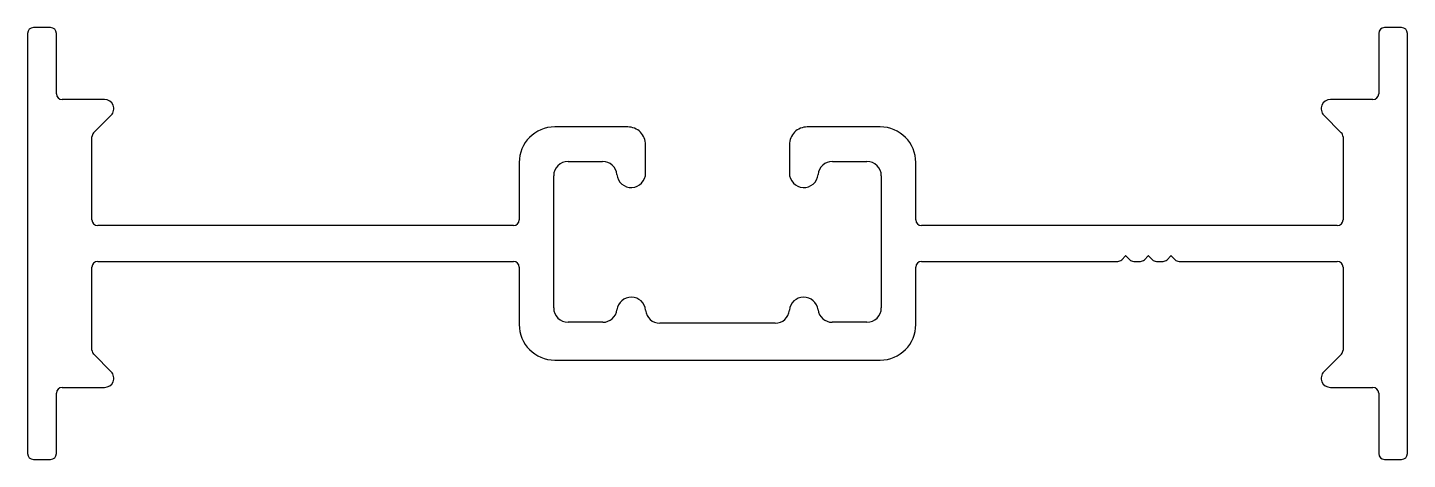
# Model space of a CAD drawing. Extents: x 4.4 to 65.4, y 5 to 24.
import ezdxf

# ---------------------------------------------------------------- set-up
doc = ezdxf.new("R2010")
doc.units = 0
doc.layers.get('0').update_dxf_attribs({"linetype": 'CONTINUOUS'})

msp = doc.modelspace()

# ---------------------------------------------------------------- linework, layer by layer
for p, q in [((4.42, 23.788), (4.42, 5.246)), ((5.436, 24.042), (4.674, 24.042)), ((5.69, 21.121), (5.69, 23.788)), ((64.11, 23.788), (64.11, 21.121)), ((65.126, 24.042), (64.364, 24.042)), ((65.38, 5.246), (65.38, 23.788)), ((7.823, 20.867), (5.944, 20.867)), ((63.856, 20.867), (61.976, 20.867)), ((7.338, 19.401), (8.111, 20.174)), ((61.689, 20.173), (62.46, 19.402)), ((30.936, 19.661), (27.713, 19.661)), ((42.086, 19.661), (38.863, 19.661)), ((7.264, 15.559), (7.264, 19.222)), ((62.535, 19.222), (62.535, 15.559)), ((31.724, 17.622), (31.724, 18.873)), ((38.075, 18.873), (38.075, 17.622)), ((26.138, 18.086), (26.138, 15.559)), ((28.297, 18.137), (29.825, 18.137)), ((39.975, 18.137), (41.502, 18.137)), ((43.661, 15.559), (43.661, 18.086)), ((27.662, 11.676), (27.662, 17.502)), ((42.137, 17.502), (42.137, 11.676)), ((25.884, 15.305), (7.518, 15.305)), ((62.281, 15.305), (43.915, 15.305)), ((7.264, 9.812), (7.264, 13.476)), ((7.518, 13.73), (25.884, 13.73)), ((26.138, 13.476), (26.138, 10.948)), ((43.661, 10.948), (43.661, 13.476)), ((43.915, 13.73), (51.831, 13.73)), ((51.831, 13.73), (52.582, 13.73)), ((52.759, 13.803), (52.93, 13.974)), ((52.942, 13.974), (53.113, 13.803)), ((53.29, 13.73), (53.582, 13.73)), ((53.759, 13.803), (53.93, 13.974)), ((53.942, 13.974), (54.113, 13.803)), ((54.289, 13.73), (54.582, 13.73)), ((54.759, 13.803), (54.93, 13.974)), ((54.942, 13.974), (55.113, 13.803)), ((55.289, 13.73), (56.041, 13.73)), ((56.041, 13.73), (62.281, 13.73)), ((62.535, 13.476), (62.535, 9.812)), ((29.829, 11.041), (28.297, 11.041)), ((37.446, 10.999), (32.353, 10.999)), ((41.502, 11.041), (39.97, 11.041)), ((8.11, 8.861), (7.339, 9.633)), ((27.713, 9.374), (31.721, 9.374)), ((31.721, 9.374), (38.078, 9.374)), ((38.078, 9.374), (42.086, 9.374)), ((62.461, 9.633), (61.689, 8.861)), ((5.944, 8.167), (7.823, 8.167)), ((61.976, 8.167), (63.856, 8.167)), ((5.69, 5.246), (5.69, 7.913)), ((64.11, 7.913), (64.11, 5.246)), ((4.674, 4.992), (5.436, 4.992)), ((64.364, 4.992), (65.126, 4.992))]:
    msp.add_line(p, q)
for centre, radius, start, end in [((4.674, 23.788), 0.254, 90, 180), ((5.436, 23.788), 0.254, 0, 90), ((64.364, 23.788), 0.254, 90, 180), ((65.126, 23.788), 0.254, 360, 90), ((5.944, 21.121), 0.254, 180, 270), ((7.823, 20.461), 0.406, 315.07023, 90), ((61.976, 20.461), 0.406, 90, 225), ((63.856, 21.121), 0.254, 270, 0), ((27.713, 18.086), 1.575, 90, 180), ((30.936, 18.873), 0.787, 359.9993, 90), ((38.863, 18.873), 0.787, 90, 180.0007), ((42.086, 18.086), 1.575, 0, 90), ((7.518, 19.222), 0.254, 135.1286, 180), ((62.281, 19.222), 0.254, 0, 45.25093), ((28.297, 17.502), 0.635, 90, 180), ((29.825, 17.502), 0.635, 5.42318, 90), ((39.975, 17.502), 0.635, 90, 174.57682), ((41.502, 17.502), 0.635, 360, 90), ((31.089, 17.622), 0.635, 185.48085, 359.9993), ((38.71, 17.622), 0.635, 180.0007, 354.51915), ((7.518, 15.559), 0.254, 180, 270), ((25.884, 15.559), 0.254, 270, 0), ((43.915, 15.559), 0.254, 180, 270), ((62.281, 15.559), 0.254, 270, 360), ((7.518, 13.476), 0.254, 90, 180), ((25.884, 13.476), 0.254, 0, 90), ((43.915, 13.476), 0.254, 90, 180), ((52.582, 13.98), 0.25, 270, 315), ((52.936, 13.968), 0.008, 45, 135), ((53.29, 13.98), 0.25, 225, 270), ((53.582, 13.98), 0.25, 270, 315), ((53.936, 13.968), 0.008, 45, 135), ((54.289, 13.98), 0.25, 225, 270), ((54.582, 13.98), 0.25, 270, 315), ((54.936, 13.968), 0.008, 45, 135), ((55.289, 13.98), 0.25, 225, 270), ((62.281, 13.476), 0.254, 0, 90), ((28.297, 11.676), 0.635, 180, 270), ((29.829, 11.676), 0.635, 270, 352.69271), ((31.089, 11.514), 0.635, 5.48085, 172.63504), ((38.71, 11.514), 0.635, 7.36496, 174.51915), ((39.97, 11.676), 0.635, 187.30729, 270), ((41.502, 11.676), 0.635, 270, 0), ((32.353, 11.634), 0.635, 185.42318, 270), ((37.446, 11.634), 0.635, 270, 354.57682), ((27.713, 10.948), 1.575, 180, 270), ((42.086, 10.948), 1.575, 270, 360), ((7.518, 9.812), 0.254, 180, 225), ((62.281, 9.812), 0.254, 315.1286, 360), ((7.823, 8.574), 0.406, 270, 45.07023), ((61.976, 8.574), 0.406, 135, 270), ((5.944, 7.913), 0.254, 90, 180), ((63.856, 7.913), 0.254, 0, 90), ((4.674, 5.246), 0.254, 180, 270), ((5.436, 5.246), 0.254, 270, 360), ((64.364, 5.246), 0.254, 180, 270), ((65.126, 5.246), 0.254, 270, 360)]:
    msp.add_arc(centre, radius, start, end)

doc.saveas('drawing.dxf')
